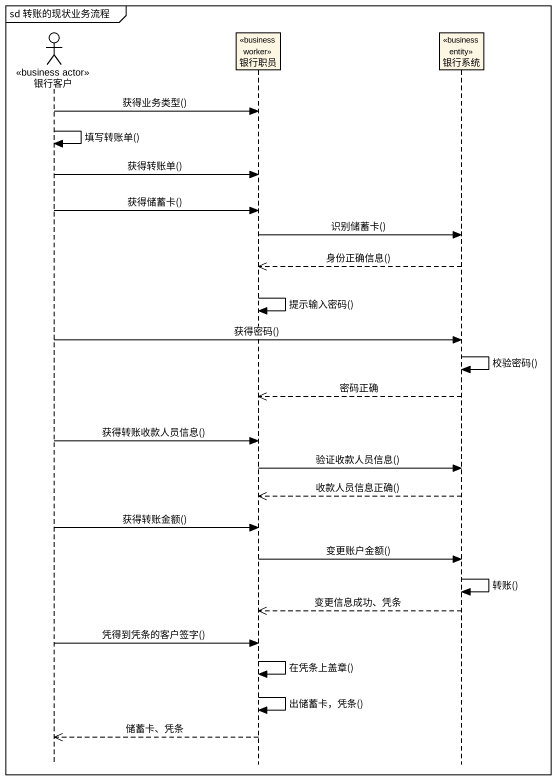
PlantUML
@startuml
mainframe sd 转账的现状业务流程
hide footbox
actor 银行客户 <<business actor>>
participant 银行职员 <<business worker>>
participant 银行系统 <<business entity>>

银行客户 -> 银行职员 : 获得业务类型()
银行客户 -> 银行客户 : 填写转账单()
银行客户 -> 银行职员 : 获得转账单()
银行客户 -> 银行职员 : 获得储蓄卡()
银行职员 -> 银行系统 : 识别储蓄卡()
银行系统 -->> 银行职员 : 身份正确信息()
银行职员 -> 银行职员 : 提示输入密码()
银行客户 -> 银行系统 : 获得密码()
银行系统 -> 银行系统 : 校验密码()
银行系统 -->> 银行职员 : 密码正确
银行客户 -> 银行职员 : 获得转账收款人员信息()
银行职员 -> 银行系统 : 验证收款人员信息()
银行系统 -->> 银行职员 : 收款人员信息正确()
银行客户 -> 银行职员 : 获得转账金额()
银行职员 -> 银行系统 : 变更账户金额()
银行系统 -> 银行系统 : 转账()
银行系统 -->> 银行职员 : 变更信息成功、凭条
银行客户 -> 银行职员 : 凭得到凭条的客户签字()
银行职员 -> 银行职员 : 在凭条上盖章()
银行职员 -> 银行职员 : 出储蓄卡，凭条()
银行职员 -->> 银行客户 : 储蓄卡、凭条
@enduml
